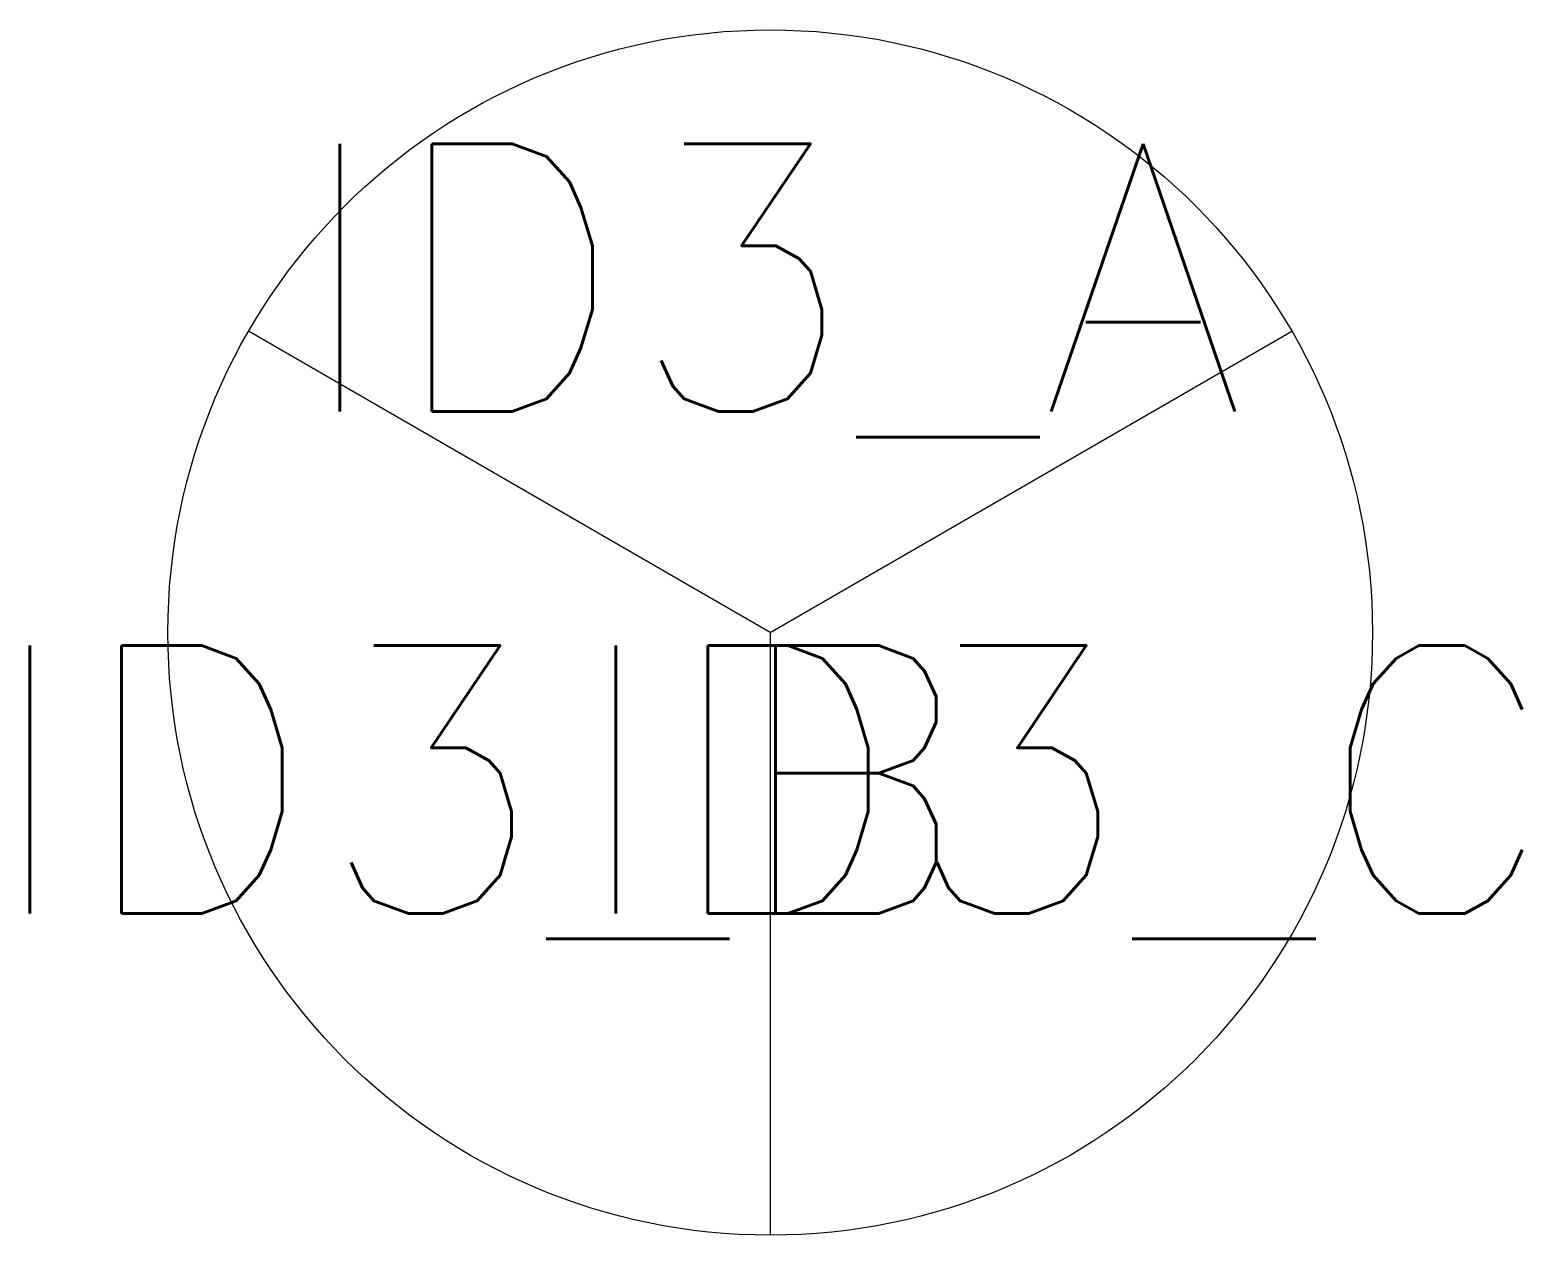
# Model space of a CAD drawing. Header units: millimetres. Extents: x 5.11 to 6.23, y 4.72 to 5.62.
import ezdxf
from ezdxf.enums import TextEntityAlignment as Align

# ---------------------------------------------------------------- set-up
doc = ezdxf.new("R2010")
doc.units = ezdxf.units.MM
doc.header["$LTSCALE"] = 10
doc.styles.add('r80', font='romans.shx')

msp = doc.modelspace()

# ---------------------------------------------------------------- linework, layer by layer
for q in [(5.2773, 5.3915), (6.0568, 5.3915), (5.667, 4.7165)]:
    msp.add_line((5.667, 5.1665), q)
msp.add_circle((5.667, 5.1665), 0.45)

# ---------------------------------------------------------------- texts
at = {"color": 3, "style": 'r80'}
for tag, p in [('ID3_A', (5.667, 5.422)), ('ID3_B', (5.4481, 5.0472)), ('ID3_C', (5.886, 5.0472))]:
    msp.add_attdef(tag, text='', height=0.2, dxfattribs=at).set_placement(p, align=Align.MIDDLE)

doc.saveas('drawing.dxf')
